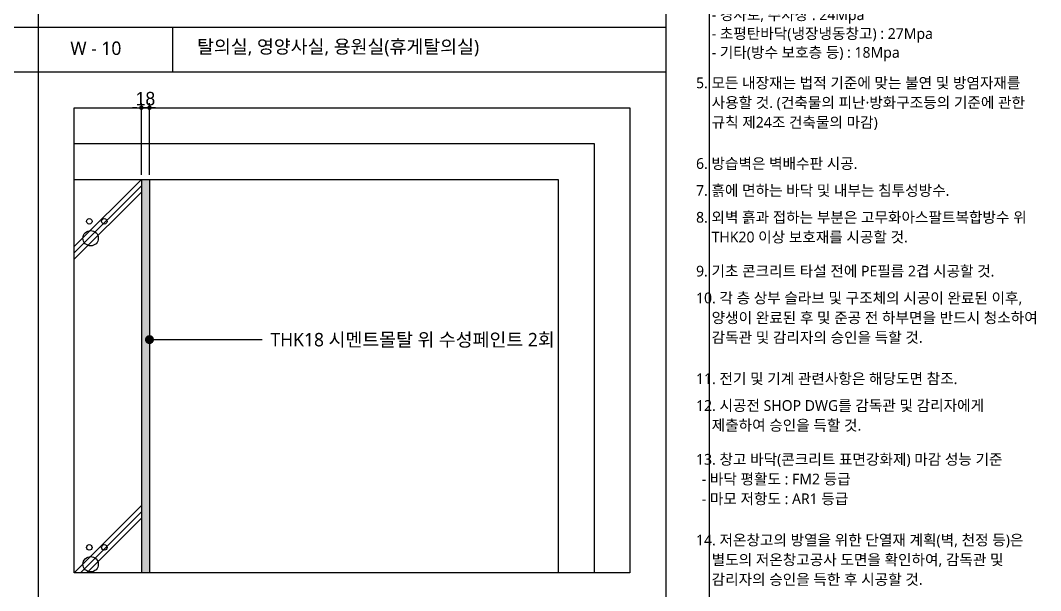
# Model space of a CAD drawing. Header units: millimetres. Extents: x 14892468 to 15300900, y -3565850 to -3401345.
# Drawn here: x 15140957 to 15143233, y -3410070 to -3408798 of the extents above; entities that cross this region are included whole.
import ezdxf
from ezdxf.enums import TextEntityAlignment as Align

# ---------------------------------------------------------------- set-up
doc = ezdxf.new("R2010")
doc.units = ezdxf.units.MM
doc.header["$LTSCALE"] = 100
doc.header["$MEASUREMENT"] = 0
doc.header["$PDSIZE"] = -10
doc.layers.get('0').update_dxf_attribs({"linetype": 'CONTINUOUS'})
doc.layers.get('Defpoints').update_dxf_attribs({"color": 171, "linetype": 'CONTINUOUS'})
for name, color, linetype in [('8HAT', 8, 'CONTINUOUS'), ('A-FIN', 6, 'CONTINUOUS'), ('CHART', 7, 'CONTINUOUS'), ('DIM', 7, 'CONTINUOUS'), ('HAT', 253, 'CONTINUOUS'), ('LED', 7, 'CONTINUOUS'), ('TEXT(MIN)', 7, 'CONTINUOUS'), ('TEXT-기입', 6, 'CONTINUOUS')]:
    doc.layers.add(name, color=color, linetype=linetype)
doc.layers.add('VE변경사항적용-20220616', color=10, linetype='CONTINUOUS', plot=False)
doc.styles.add('ARIAL', font='arial.ttf')
doc.styles.add('CGS', font='cgse', dxfattribs={"bigfont": 'cgs'})
doc.styles.add('나눔바른고딕', font='NanumBarunGothic.ttf')
doc.styles.add('돋움', font='')
doc.styles.get('돋움').set_extended_font_data('Dotum')
doc.dimstyles.new('CJA', dxfattribs={"dimscale": 50, "dimtxt": 3, "dimasz": 1.2, "dimexe": 2, "dimexo": 3, "dimgap": 1, "dimtad": 1, "dimdec": 0, "dimdsep": 46, "dimtxsty": 'ARIAL', "dimblk": 'CJDOT', "dimcen": 1, "dimclrd": 7, "dimclre": 7, "dimclrt": 3, "dimadec": 0, "dimazin": 0, "dimtfac": 1, "dimtdec": 0, "dimtix": 1, "dimtofl": 0, "dimtmove": 2, "dimatfit": 3, "dimldrblk": 'CJDOT', "dimfxl": 1, "dimtolj": 1, "dimlwd": -1, "dimlwe": -1, "dimarcsym": 0})
doc.dimstyles.new('NDIM 1200', dxfattribs={"dimscale": 500, "dimtxt": 3, "dimasz": 1, "dimexe": 2, "dimexo": 2, "dimgap": 1, "dimtad": 1, "dimdec": 0, "dimdsep": 46, "dimtxsty": 'CGS', "dimblk": 'DOT0', "dimcen": 1, "dimdle": 8, "dimclrd": 2, "dimclre": 2, "dimclrt": 2, "dimadec": 0, "dimazin": 0, "dimtfac": 1, "dimtdec": 0, "dimtix": 1, "dimtmove": 2, "dimatfit": 3, "dimldrblk": 'DOT0', "dimfxl": 1, "dimtolj": 1, "dimtzin": 0, "dimlwd": -1, "dimlwe": -1, "dimarcsym": 0})

# ---------------------------------------------------------------- blocks, each defined once
blk = doc.blocks.new('DOT0')
blk.add_line((-3, 0), (3, 0))
at = {"color": 6}
blk.add_circle((0, 0), 0.75, dxfattribs=at)
blk = doc.blocks.new('CJDOT')
blk.add_line((-1.33, 0), (1.33, 0))
at = {"const_width": 0.5}
blk.add_lwpolyline([(-0.25, 0, 1), (0.25, 0, 1)], format="xyb", close=True, dxfattribs=at)
blk = doc.blocks.new('*D35')
at = {"layer": 'Defpoints', "color": 0, "transparency": 16777216}
for p in [(15141226.9, -3408992.7), (15141226.9, -3409152.7), (15141244.9, -3409152.7)]:
    blk.add_point(p, dxfattribs=at)
at = {"layer": 'DIM', "color": 7, "transparency": 16777216}
for p, q in [((15141216.9, -3408992.7), (15141206.9, -3408992.7)), ((15141226.9, -3409142.7), (15141226.9, -3408982.7)), ((15141244.9, -3408992.7), (15141226.9, -3408992.7)), ((15141244.9, -3409142.7), (15141244.9, -3408982.7)), ((15141254.9, -3408992.7), (15141264.9, -3408992.7))]:
    blk.add_line(p, q, dxfattribs=at)
at = {"layer": 'DIM', "color": 7, "transparency": 16777216, "xscale": 10, "yscale": 10, "zscale": 10}
blk.add_blockref('CJDOT', (15141226.9, -3408992.7), dxfattribs=at)
at = {"layer": 'DIM', "color": 7, "transparency": 16777216, "xscale": 10, "yscale": 10, "zscale": 10, "rotation": 180}
blk.add_blockref('CJDOT', (15141244.9, -3408992.7), dxfattribs=at)
at = {"layer": 'DIM', "color": 3, "transparency": 16777216, "insert": (15141235.9, -3408972.6), "char_height": 30, "attachment_point": 5, "style": '돋움'}
blk.add_mtext('\\A1;18', dxfattribs=at)
blk = doc.blocks.new('gfdeafdsaf')
at = {"layer": 'TEXT(MIN)', "style": '나눔바른고딕'}
for s, p in [('1. 도면과 재료가 상이한 경우, 재료마감표를 우선으로 함.', (15502606, -2335323)), ('2. 서로 다른 바닥마감이 만나는 모든 곳에는', (15502606, -2338323)), ('THK1.5 SUS재료분리대 설치(W:40)', (15504346, -2340523)), ('3. 거실의 용도로 사용되는 실 내부의 석고보드부분 도장', (15502606, -2344323)), ('공사시 ALL PUTTY후 도장.(천장 마감+200이상)', (15504346, -2346523)), ('창고에 면하는 부분은 이음 부분 PUTTY후 도장.', (15504346, -2348723)), ('4. 모든 바닥 무근콘크리트는 섬유보강재 삽입.', (15502606, -2353323)), ('- 경사로, 주차장 : 24Mpa', (15504346, -2355666)), ('- 초평탄바닥(냉장냉동창고) : 27Mpa', (15504346, -2357766)), ('- 기타(방수 보호층 등) : 18Mpa', (15504346, -2359866)), ('5. 모든 내장재는 법적 기준에 맞는 불연 및 방염자재를', (15502606, -2363266)), ('사용할 것. (건축물의 피난·방화구조등의 기준에 관한', (15504346, -2365466)), ('규칙 제24조 건축물의 마감)', (15504346, -2367666)), ('6. 방습벽은 벽배수판 시공.', (15502606, -2372266)), ('7. 흙에 면하는 바닥 및 내부는 침투성방수.', (15502606, -2375266)), ('8. 외벽 흙과 접하는 부분은 고무화아스팔트복합방수 위', (15502606, -2378266)), ('THK20 이상 보호재를 시공할 것.', (15504346, -2380466)), ('9. 기초 콘크리트 타설 전에 PE필름 2겹 시공할 것.', (15502606, -2384266)), ('10. 각 층 상부 슬라브 및 구조체의 시공이 완료된 이후,', (15502606, -2387266)), ('양생이 완료된 후 및 준공 전 하부면을 반드시 청소하여', (15504346, -2389466)), ('감독관 및 감리자의 승인을 득할 것.', (15504346, -2391666)), ('11. 전기 및 기계 관련사항은 해당도면 참조.', (15502606, -2396266)), ('12. 시공전 SHOP DWG를 감독관 및 감리자에게', (15502606, -2399266)), ('제출하여 승인을 득할 것.', (15504346, -2401466)), ('13. 창고 바닥(콘크리트 표면강화제) 마감 성능 기준', (15502606, -2405266)), ('- 바닥 평활도 : FM2 등급', (15503239, -2407466)), ('- 마모 저항도 : AR1 등급', (15503239, -2409666)), ('14. 저온창고의 방열을 위한 단열재 계획(벽, 천정 등)은', (15502606, -2414266)), ('별도의 저온창고공사 도면을 확인하여, 감독관 및 ', (15504346, -2416466)), ('감리자의 승인을 득한 후 시공할 것.', (15504346, -2418666)), ('15. 바닥 석재마감 및 세라믹타일 마감시 접착몰탈 충진을', (15502606, -2423266)), ('밀실히하여, 파손 등의 하자가 발생치 않도록 주의할 것.', (15504346, -2425466)), ('16. 영구배수는 별도도면 참조할 것.', (15502606, -2429266)), ('17. 석재마감은 마천석 적용.', (15502606, -2432266))]:
    blk.add_text(s, height=1200, dxfattribs=at).set_placement(p, align=Align.MIDDLE_LEFT)

msp = doc.modelspace()

# ---------------------------------------------------------------- hatches: boundary and pattern name
at = {"layer": 'HAT'}
h = msp.add_hatch(dxfattribs=at)
h.set_pattern_fill('AR-SAND', color=256, scale=10)
h.set_pattern_definition([(37.5, (-12398.956, 363315.866), (-0.629933581, 19.26823769), [0, -15.2, 0, -17, 0, -16.25]), (7.5, (-12398.956, 363315.866), (17.697767053, 28.221460652), [0, -8.2, 0, -13.7, 0, -5.25]), (327.5, (-12411.256, 363315.866), (31.141418618, 0.056590535), [0, -5, 0, -18, 0, -23.5]), (317.5, (-12411.256, 363315.866), (30.061266046, 8.77675565), [0, -2.5, 0, -11.8, 0, -13.5])])
h.paths.add_polyline_path([(15141226.9, -3410030.2), (15141244.9, -3410030.2), (15141244.9, -3409152.7), (15141226.9, -3409152.7)])

# ---------------------------------------------------------------- linework, layer by layer
at = {"color": 2, "ltscale": 0.1}
msp.add_lwpolyline([(15141226.9, -3409152.7), (15141226.9, -3410030.2)], dxfattribs=at)
at = {"layer": '8HAT'}
for p, q in [((15141076.9, -3409302.7), (15141226.9, -3409152.7)), ((15141076.9, -3409316.8), (15141226.9, -3409166.8)), ((15141076.9, -3409330.9), (15141226.9, -3409180.9)), ((15141076.9, -3410030.2), (15141226.9, -3409880.2)), ((15141091.1, -3410030.2), (15141226.9, -3409894.3)), ((15141105.2, -3410030.2), (15141226.9, -3409908.4))]:
    msp.add_line(p, q, dxfattribs=at)
for centre, radius in [((15141110.7, -3409246.3), 6.15), ((15141144.1, -3409246.3), 6.15), ((15141113.7, -3409284, 0), 17.1), ((15141110.7, -3409973.8), 6.15), ((15141144.1, -3409973.8), 6.15), ((15141113.7, -3410011.5, 0), 17.1)]:
    msp.add_circle(centre, radius, dxfattribs=at)
at = {"layer": 'A-FIN'}
msp.add_lwpolyline([(15141244.9, -3409152.7), (15141244.9, -3410030.2)], dxfattribs=at)
at = {"layer": 'CHART', "ltscale": 5}
for p, q in [((15140996.9, -3407515.2), (15140996.9, -3412705.2)), ((15135396.9, -3408812.7), (15142396.9, -3408812.7)), ((15141296.9, -3408912.7), (15141296.9, -3408812.7)), ((15135396.9, -3408912.7), (15142396.9, -3408912.7))]:
    msp.add_line(p, q, dxfattribs=at)
msp.add_lwpolyline([(15142396.9, -3412705.2), (15135396.9, -3412705.2), (15135396.9, -3407515.2), (15142396.9, -3407515.2)], close=True, dxfattribs=at)
at = {"layer": 'Defpoints'}
for points in [[(15141076.9, -3408992.7), (15142316.9, -3408992.7), (15142316.9, -3410030.2), (15141076.9, -3410030.2)], [(15141076.9, -3409072.7), (15142236.9, -3409072.7), (15142236.9, -3410030.2), (15141076.9, -3410030.2)], [(15141076.9, -3409152.7), (15142156.9, -3409152.7), (15142156.9, -3410030.2), (15141076.9, -3410030.2)]]:
    msp.add_lwpolyline(points, close=True, dxfattribs=at)
at = {"layer": 'VE변경사항적용-20220616'}
msp.add_lwpolyline([(15142493.5, -3408775.3), (15142493.5, -3410402.6), (15142514.9, -3410402.6)], dxfattribs=at)

# ---------------------------------------------------------------- block references
at = {"xscale": 0.01999999999999955, "yscale": 0.01999999999999955, "zscale": 0.01999999999999955}
msp.add_blockref('gfdeafdsaf', (14832412.4, -3361671.9), dxfattribs=at)

# ---------------------------------------------------------------- texts
at = {"layer": 'TEXT(MIN)', "style": '나눔바른고딕'}
msp.add_text('THK18 시멘트몰탈 위 수성페인트 2회', height=30, dxfattribs=at).set_placement((15141514.8, -3409525.2))
at = {"layer": 'TEXT-기입', "style": '나눔바른고딕'}
for s, p in [('탈의실, 영양사실, 용원실(휴게탈의실)', (15141351.2, -3408871.4)), ('W - 10', (15141068.3, -3408875))]:
    msp.add_text(s, height=30, dxfattribs=at).set_placement(p)

# ---------------------------------------------------------------- dimensions: what is measured, and where the dimension line sits
at = {"layer": 'DIM'}
dim = msp.add_linear_dim(base=(15141226.9, -3408992.7), p1=(15141244.9, -3409152.7), p2=(15141226.9, -3409152.7), angle=180, dimstyle='CJA', override={"dimscale": 10, "dimasz": 1, "dimexe": 1, "dimexo": 1, "dimgap": 0.5, "dimtxsty": '돋움', "dimtofl": 1}, dxfattribs=at)
dim.commit()
dim.dimension.update_dxf_attribs({"geometry": '*D35', "text_midpoint": (15141235.9, -3408972.6)})

# ---------------------------------------------------------------- leaders
at = {"layer": 'LED', "ltscale": 10000}
msp.add_leader([(15141244.9, -3409510.1), (15141354.8, -3409510.1), (15141496.2, -3409510.1)], dimstyle='NDIM 1200', override={"dimscale": 20, "dimtad": 0, "dimclrd": 256, "dimldrblk": 'Dot'}, dxfattribs=at)

doc.saveas('drawing.dxf')
